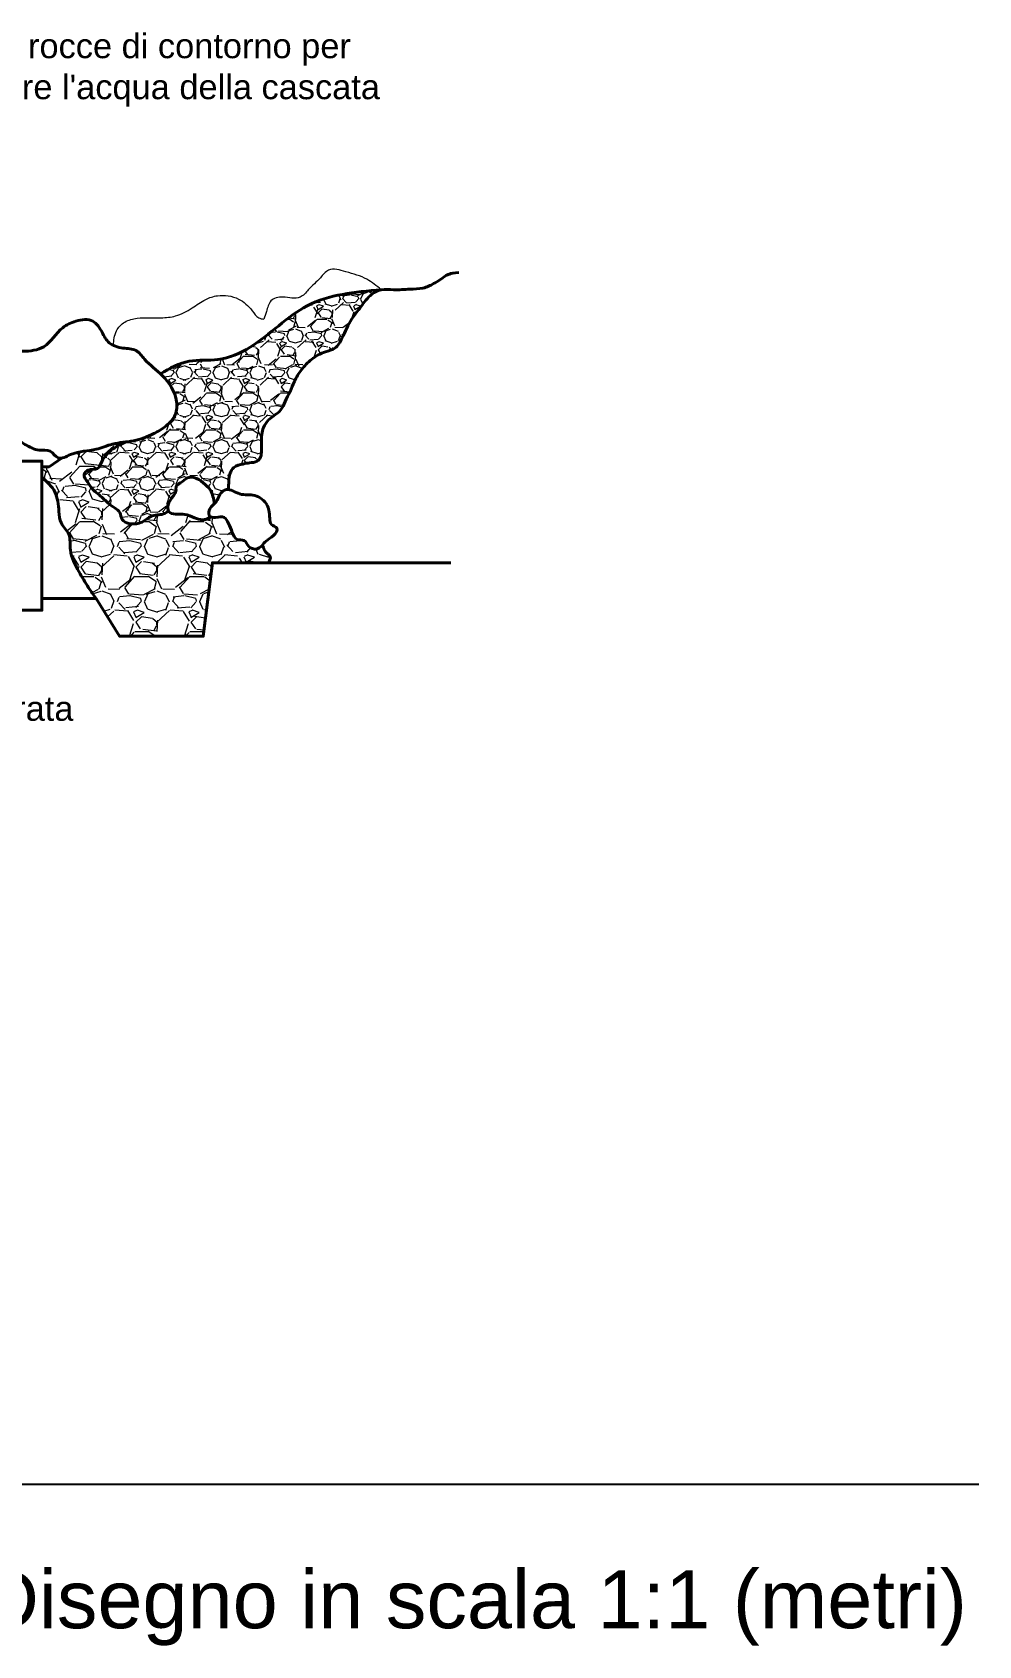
# Model space of a CAD drawing. Header units: millimetres. Extents: x 3441.7 to 3473.1, y 1370.7 to 1404.8.
# Drawn here: x 3467.37 to 3473.04, y 1371.74 to 1381.4 of the extents above; entities that cross this region are included whole.
import ezdxf

# ---------------------------------------------------------------- set-up
doc = ezdxf.new("R2010")
doc.units = ezdxf.units.MM
doc.layers.add('ACQUA - water hatch', color=7, linetype='Continuous', lineweight=0, true_color=0x0f87ff)
doc.layers.add('TRATTEGGI - hatch', color=7, linetype='Continuous', lineweight=5, true_color=0x8f8f8f)
doc.layers.add('MURATURA_section_wall', color=7, linetype='Continuous', lineweight=40)
doc.layers.add('PROIEZIONI_projections', color=145, linetype='Continuous', lineweight=13)
doc.layers.add('SCRITTE_txt', color=7, linetype='Continuous')
doc.layers.add('www.archweb.it - blocchi dwg', color=2, linetype='Continuous')
doc.styles.get("Standard").update_dxf_attribs({"font": 'arial.ttf'})

msp = doc.modelspace()

# ---------------------------------------------------------------- hatches: boundary and pattern name
at = {"layer": 'ACQUA - water hatch'}
h = msp.add_hatch(dxfattribs=at)
h.set_pattern_fill('ANGLE', color=256)
h.set_pattern_definition([(0, (0, 0), (0, 6.985), [5.08, -1.905]), (90, (0, 0), (-6.985, 4.277078946022131e-16), [5.08, -1.905])])
h.paths.add_polyline_path([(3468.031221629051, 1379.455119752027), (3468.02930377644, 1379.457400612798), (3468.034434456257, 1379.45126756724)])
at = {"layer": 'TRATTEGGI - hatch'}
h = msp.add_hatch(dxfattribs=at)
h.set_pattern_fill('GRAVEL', color=256, scale=0.008700000000000001)
h.set_pattern_definition([(228.0127875, (0.1591056, 0.22098), (-1.767840000138835, -1.988819999876616), [0.02972976528, -2.943252076642155]), (184.969741, (0.1392174, 0.198882), (2.651759998950824, 0.2209800125887194), [0.05101721064, -5.050702253736588]), (132.5104471, (0.08839200000000001, 0.1944624), (2.209800000933292, -2.430779999151399), [0.03597289224000001, -3.5613208830867]), (267.273689, (0.0022098, 0.1392174), (0.2209800004628161, 4.419599999976783), [0.04645839324000001, -4.599380056039206]), (292.83365418, (0, 0.09281160000000001), (-1.104900000092517, 2.651759999961325), [0.0455561319, -4.510063273844928]), (357.2736889999999, (0.0176784, 0.05082540000000001), (-4.419599999976783, 0.2209800004628164), [0.04645839324000001, -4.599380056039206]), (37.69424047, (0.06408420000000001, 0.0486156), (-2.872739999872623, -2.209800000165336), [0.06143884842, -6.08244103233949]), (72.25532837, (0.1126998, 0.08618220000000001), (1.546860000415798, 4.861559999867661), [0.05800459824000001, -5.742457324365736]), (121.42956562, (0.1303782, 0.1414272), (-1.767840000250832, 2.872739999845664), [0.04661573100000001, -4.614962475787945]), (175.2363583, (0.1060704, 0.1812036), (2.430779999965159, -0.2209800003818653), [0.05321905536, -2.60773251465]), (222.3974378, (0.0530352, 0.1856232), (-2.651759999915146, -2.430780000092568), [0.06882377904000002, -6.8135592085594]), (138.81407483, (0.22098, 0.1370076), (-1.546859999907215, 1.325880000107809), [0.02349039498, -2.325559226717929]), (171.4692344, (0.2033016000000001, 0.1524762), (2.8727400000774, -0.4419599994986488), [0.04469033226, -4.424353592742481]), (225, (0.1591056, 0.1591056), (-3.090860900556436e-17, -0.2209800000000209), [0.03125121258000001, -0.2812617004332361]), (203.19859051, (0.143637, 0.1856232), (1.10490000003011, 0.4419599999225121), [0.01682939484, -1.666104146093778]), (291.80140949, (0.1281684, 0.1789938), (-0.2209800000462402, 0.66293999998459), [0.02380020894, -1.16621351013]), (30.96375653, (0.1370076, 0.1568958), (0.6629400000162153, 0.4419599999757379), [0.03865581042, -1.24986793930317]), (161.56505118, (0.1701546, 0.176784), (0.4419600000115347, -0.2209799999768366), [0.02795198118000001, -0.670848136164036]), (16.389540334, (0, 0.1789938), (2.209800000000013, 0.6629400000000213), [0.03915765600000001, -3.876617920510894]), (70.34617594, (0.03756660000000001, 0.1900428), (-0.8839200000808506, -2.430779999971326), [0.03285110778, -3.2522527640034]), (293.19859051, (0.1701546, 0.22098), (-0.4419599999228539, 1.10490000003091), [0.0336585687, -1.649274972233778]), (343.6104596700001, (0.1834134, 0.1900428), (-2.209800000046309, 0.6629399998453889), [0.039157656, -3.87661792051098]), (339.44395478, (0, 0.04198620000000001), (-1.104899999999988, 0.4419600000000183), [0.03776106239999999, -1.850292885240222]), (294.7751406, (0.03535680000000001, 0.0287274), (-1.104900001315173, 2.430779999402072), [0.03163947444, -3.13231262412264]), (66.80140949, (0.1723644, 0), (0.4419599999306, 1.10490000002778), [0.03365856870000001, -1.649274972233778]), (17.35402464, (0.1856232, 0.0309372), (-2.872739999942843, -0.8839200001855244), [0.03704309838000001, -3.6672567102774]), (69.44395478, (0.06408420000000001, 0), (-0.4419600000076961, -1.104899999996923), [0.0188805312, -1.869173416440223]), (101.309932474, (0.1591056, 0), (-0.2209800000000348, 0.8839200000000322), [0.0112677702, -1.115513561913762]), (165.963756532, (0.1568958, 0.011049), (0.6629399999999577, -0.2209799999999883), [0.04555613190000001, -0.8655677492490031]), (186.00900596, (0.1126998, 0.022098), (2.209799999988288, 0.2209800001156538), [0.042218229, -4.179598743110319]), (303.69006753, (0.1370076, 0.1370076), (-0.2209800000307083, 0.4419599999846621), [0.03187017756, -0.7648845432921602]), (353.15722659, (0.154686, 0.11049), (3.756660000023115, -0.4419599998033273), [0.05564143812, -5.508492788657697]), (60.9453959, (0.209931, 0.1038606), (-0.8839200000243328, -1.546859999986102), [0.02275121688, -2.25237713167557]), (90, (0.22098, 0.1237488), (-0.22098, 0.22098), [0.0132588, -0.2077212]), (120.25643716, (0.1082802, 0.0287274), (0.8839199998918734, -1.546860000061753), [0.03069942552000001, -3.0392528472684]), (48.01278749999999, (0.09281160000000001, 0.055245), (1.767840000145755, 1.988819999870388), [0.05945953056000001, -2.913522311362155]), (0, (0.132588, 0.09944100000000002), (0.22098, 0.22098), [0.05745480000000001, -0.1635252]), (325.3048465, (0.1900428, 0.09944100000000002), (2.209800000837074, -1.546859998804148), [0.03494003172, -3.459060555000181]), (254.0546040999999, (0.2187702, 0.0795528), (-0.2209799999845625, -0.883920000003893), [0.03217512996, -1.576583553373164]), (207.64597536, (0.209931, 0.0486156), (-4.198620000154282, -2.209799999706876), [0.0523866237, -5.186284404795606]), (175.42607874, (0.1635252, 0.0243078), (-2.872739999999899, 0.2209799999999546), [0.05542156302, -5.48672864169288])])
edge = h.paths.add_edge_path()
edge.add_spline(control_points=[(3468.78495602452, 1379.076588570079), (3468.795789034688, 1379.084393678022), (3468.820962669363, 1379.102491927744), (3468.863565535702, 1379.132008972752), (3468.884830829703, 1379.189046946452), (3468.916590184774, 1379.243914382881), (3468.940585461791, 1379.311780655875), (3468.982110855673, 1379.379350326417), (3469.032285870318, 1379.431511610408), (3469.082109540887, 1379.466574278649), (3469.130322274302, 1379.485392271053), (3469.19232725536, 1379.500293378316), (3469.236468656531, 1379.58359495134), (3469.270885795229, 1379.667991769688), (3469.337410778497, 1379.74828382083), (3469.382935005719, 1379.818668531559), (3469.436747820078, 1379.850241527937), (3469.460066707217, 1379.855002543703)], knot_values=[0.5304143460212467, 0.5304143460212467, 0.5304143460212467, 0.5304143460212467, 0.5439811778700562, 0.5617547863071755, 0.5818242198823793, 0.6039872492468411, 0.6266593714612968, 0.6547537651409849, 0.684085592694652, 0.6998641058159202, 0.7162465142673369, 0.7370867880911544, 0.7614073889649059, 0.806142399133221, 0.8314993694557126, 0.8667061279818258, 0.8912038628719172, 0.8912038628719172, 0.8912038628719172, 0.8912038628719765], degree=3, periodic=0)
edge.add_spline(control_points=[(3469.460066707217, 1379.855002543703), (3469.303658788748, 1379.841162455158), (3469.001755752973, 1379.814447920573), (3468.749624043465, 1379.532771789416), (3468.497561901219, 1379.421967027669), (3468.302056871838, 1379.44538111314), (3468.195078617885, 1379.384041029284), (3468.139406043982, 1379.352119024339)], knot_values=[0, 0, 0, 0, 0.453115466716619, 0.8746164279750442, 1.081189608194338, 1.253897648004555, 1.441305769302901, 1.441305769302901, 1.441305769302901, 1.441305769302901], degree=3, periodic=0)
edge.add_spline(control_points=[(3468.139406043982, 1379.352119024339), (3468.142930647662, 1379.348824490706), (3468.189459425652, 1379.304110819457), (3468.243191648923, 1379.222003510554), (3468.236497426313, 1379.10090329776), (3468.17458956919, 1379.036771749006), (3468.088557433533, 1378.985033177786), (3468.003818210814, 1378.952946306747), (3467.944583001022, 1378.945498945467), (3467.927998103087, 1378.943498706184)], knot_values=[0.6334295761929762, 0.6334295761929762, 0.6334295761929762, 0.6334295761929762, 0.6479114018467538, 0.8265706756764581, 0.9052163620383693, 0.9914181632656304, 1.079404322056142, 1.208216083800963, 1.258259670355584, 1.258259670355584, 1.258259670355584, 1.258259670355584], degree=3, periodic=0)
edge.add_spline(control_points=[(3467.927998103086, 1378.943498706184), (3467.894375733579, 1378.926417886037), (3467.839589356184, 1378.898585336682), (3467.791045257772, 1378.839620749827), (3467.769796374032, 1378.771326677108), (3467.711240216737, 1378.78717948312), (3467.670161646162, 1378.744904187171), (3467.70833490408, 1378.700002484574), (3467.73193712744, 1378.656256641204), (3467.782440286941, 1378.622549182536), (3467.820288462943, 1378.580221875719), (3467.863596164467, 1378.550376994687), (3467.902482068841, 1378.52392550907), (3467.902354951027, 1378.473758365495), (3467.950435335856, 1378.453374709712), (3467.992291307949, 1378.451537792443), (3468.039379587218, 1378.465419139569), (3468.072655941284, 1378.500261430356), (3468.119304490449, 1378.507863256099), (3468.156920846976, 1378.509586098164), (3468.177358134523, 1378.523535611925), (3468.187177665647, 1378.530237953624)], knot_values=[0, 0, 0, 0, 0.1107727839037881, 0.1805000549637955, 0.2329947219000828, 0.2913957500491366, 0.3260019989902372, 0.3773615029348155, 0.435184625384295, 0.4820073005510356, 0.5542284565349326, 0.6044091291174506, 0.642021726846781, 0.6870529333762201, 0.7337376115899267, 0.7784529159365627, 0.8141036609704709, 0.8772163203369465, 0.9151073904352447, 0.9528948362452297, 0.9878414846176036, 0.9878414846176036, 0.9878414846176036, 0.9878414846176036], degree=3, periodic=0)
edge.add_spline(control_points=[(3468.187177665648, 1378.530237953625), (3468.181533531023, 1378.54026022202), (3468.184224413724, 1378.574081288067), (3468.20238918646, 1378.602816863325), (3468.221525534201, 1378.627295743914), (3468.236372641549, 1378.64916808013), (3468.226914627019, 1378.683891991711), (3468.268650125829, 1378.700266546323), (3468.294009707195, 1378.733053826837), (3468.350238653978, 1378.73411471168), (3468.39375863487, 1378.700664246657), (3468.449165023811, 1378.653947369638), (3468.456988928057, 1378.603365548563), (3468.461675132857, 1378.573069066753)], knot_values=[0, 0, 0, 0, 0.0374899241768708, 0.08454797615811538, 0.104400534535951, 0.1310315621187101, 0.1608672152321145, 0.1934367353481068, 0.2446843886545484, 0.2824797284368558, 0.3465261175924028, 0.4054940537991165, 0.4935636188907528, 0.4935636188907528, 0.4935636188907528, 0.4935636188907528], degree=3, periodic=0)
edge.add_spline(control_points=[(3468.461675132857, 1378.573069066752), (3468.465758443647, 1378.576822564536), (3468.48096915426, 1378.592124136451), (3468.489118654373, 1378.631678144116), (3468.522533974315, 1378.658772077892), (3468.541105761779, 1378.659611834671), (3468.544835178715, 1378.659342332772)], knot_values=[0.2560526126548177, 0.2560526126548177, 0.2560526126548177, 0.2560526126548177, 0.2729785193675242, 0.3231312313155255, 0.3712127783854312, 0.3832323140483456, 0.3832323140483456, 0.3832323140483456, 0.3832323140483456], degree=3, periodic=0)
edge.add_spline(control_points=[(3468.544835178715, 1378.659342332772), (3468.546102552411, 1378.676511602503), (3468.548495473388, 1378.708928801837), (3468.551532686431, 1378.755566786349), (3468.579910415881, 1378.799543169773), (3468.628443697277, 1378.810695186162), (3468.674515122957, 1378.820919744247), (3468.716246177526, 1378.821307798379), (3468.743601083587, 1378.854260176061), (3468.743364285585, 1378.897371178596), (3468.742770233668, 1378.955934626453), (3468.746681057103, 1379.023638293844), (3468.774299690555, 1379.061846406593), (3468.78495602452, 1379.076588570079)], knot_values=[0, 0, 0, 0, 0.05177113201431945, 0.0977487763108068, 0.1386670671507292, 0.1984298408984599, 0.2378239338087001, 0.2836265133005468, 0.3153710524838299, 0.3543572050933463, 0.4087568728317266, 0.4944197692019568, 0.5482363188278908, 0.5482363188278908, 0.5482363188278908, 0.5482363188278908], degree=3, periodic=0)
h = msp.add_hatch(dxfattribs=at)
h.set_pattern_fill('GRAVEL', color=256, scale=0.33)
h.set_pattern_definition([(228.012787504, (3464.723025812108, 1370.067930158806), (-2.640000000000021, -2.970000000000002), [0.04439688, -4.395299055534321]), (184.969740728, (3464.693325812108, 1370.034930158806), (3.959999999999992, 0.3300000000000116), [0.07618644, -7.542455171205899]), (132.510447078, (3464.617425812108, 1370.028330158806), (3.300000000000039, -3.629999999999955), [0.05372004000000001, -5.318290756712901]), (267.273689006, (3464.488725812108, 1369.945830158806), (0.330000000000008, 6.600000000000006), [0.06937853999999989, -6.868474153737564]), (292.833654178, (3464.485425812108, 1369.876530158806), (-1.649999999999996, 3.96000000000001), [0.06803114999999989, -6.735093132269133]), (357.273689006, (3464.511825812108, 1369.813830158806), (-6.600000000000006, 0.3300000000000085), [0.06937853999999989, -6.868474153737564]), (37.6942404667, (3464.581125812108, 1369.810530158806), (-4.29, -3.299999999999991), [0.09174956999999999, -9.08320002114228]), (72.2553283749, (3464.653725812108, 1369.866630158806), (2.310000000000009, 7.260000000000002), [0.0866210399999999, -8.575486093948406]), (121.429565615, (3464.680125812108, 1369.949130158806), (-2.640000000000007, 4.289999999999996), [0.06961350000000001, -6.89174412621057]), (175.236358309, (3464.643825812108, 1370.008530158806), (3.629999999999995, -0.3300000000000126), [0.07947456000000001, -3.894251651001459]), (222.397437798, (3464.564625812108, 1370.015130158806), (-3.959999999999988, -3.629999999999991), [0.10277784, -10.17501375158232]), (138.814074834, (3464.815425812108, 1369.942530158806), (-2.310000000000011, 1.98), [0.03507932999999994, -3.472868788202447]), (171.46923439, (3464.789025812108, 1369.965630158806), (4.29, -0.6599999999999984), [0.06673821, -6.60709876733181]), (225, (3464.723025812108, 1369.975530158806), (-3.663735981263017e-17, -0.3299999999999779), [0.04666893, -0.420021545583123]), (203.198590514, (3464.699925812108, 1370.015130158806), (1.649999999999997, 0.6599999999999919), [0.02513214, -2.488072984935087]), (291.801409486, (3464.676825812108, 1370.005230158806), (-0.3299999999998957, 0.9900000000000339), [0.03554199, -1.741562396354385]), (30.96375653209999, (3464.690025812108, 1369.972230158806), (0.9900000000000175, 0.6599999999999933), [0.05772657, -1.866487555298949]), (161.565051177, (3464.739525812108, 1370.001930158806), (0.6600000000000038, -0.3299999999999923), [0.04174202999999995, -1.00180959785557]), (16.389540334, (3464.485425812108, 1370.005230158806), (3.299999999999989, 0.9900000000000145), [0.058476, -5.789138898400902]), (70.3461759419, (3464.541525812108, 1370.021730158806), (-1.320000000000403, -3.630000000001121), [0.04905813, -4.85674455661527]), (293.198590514, (3464.739525812108, 1370.067930158806), (-0.6599999999999903, 1.649999999999997), [0.05026395, -2.462941174935087]), (343.610459666, (3464.759325812108, 1370.021730158806), (-3.299999999999989, 0.9900000000000144), [0.05847599999999994, -5.789138898400763]), (339.44395478, (3464.485425812108, 1369.800630158806), (-1.650000000000012, 0.6600000000000081), [0.05639039999999995, -2.763130835954771]), (294.775140569, (3464.538225812108, 1369.780830158806), (-1.650000000000002, 3.630000000000001), [0.04724874, -4.67763221088108]), (66.8014094864, (3464.742825812108, 1369.737930158806), (0.6599999999999938, 1.64999999999999), [0.05026395, -2.462941174935087]), (17.3540246363, (3464.762625812108, 1369.784130158806), (-4.289999999999993, -1.319999999999988), [0.05531823, -5.4764897926992]), (69.44395478040002, (3464.581125812108, 1369.737930158806), (-0.6600000000000024, -1.649999999999985), [0.02819519999999998, -2.791326035954771]), (101.309932474, (3464.723025812108, 1369.737930158806), (-0.3299999999999881, 1.320000000000004), [0.0168267, -1.665849739485624]), (165.963756532, (3464.719725812108, 1369.754430158806), (0.9899999999999864, -0.3300000000000005), [0.06803115, -1.292593706453841]), (186.009005957, (3464.653725812108, 1369.770930158806), (3.300000000000015, 0.3299999999999945), [0.0630465, -6.241594647599125]), (303.690067526, (3464.690025812108, 1369.942530158806), (-0.3299999999999958, 0.6599999999999954), [0.04759325999999994, -1.142238660903118]), (353.157226587, (3464.716425812108, 1369.902930158806), (5.610000000000005, -0.6600000000000175), [0.08309202000000002, -8.22609566592934]), (60.9453959009, (3464.798925812108, 1369.893030158806), (-1.319999999999992, -2.309999999999993), [0.03397548, -3.36358246652571]), (90, (3464.815425812108, 1369.922730158806), (-0.33, 0.33), [0.0198, -0.3102]), (120.256437164, (3464.647125812108, 1369.780830158806), (1.320000000000003, -2.310000000000003), [0.04584492, -4.538661596518435]), (48.01278750420001, (3464.624025812108, 1369.820430158806), (2.64, 2.969999999999992), [0.08879376, -4.350902175534321]), (0, (3464.683425812108, 1369.886430158806), (0.33, 0.33), [0.0858, -0.2442]), (325.3048464690001, (3464.769225812108, 1369.886430158806), (3.300000000000046, -2.309999999999942), [0.05217761999999995, -5.165580519277853]), (254.054604099, (3464.812125812108, 1369.856730158806), (-0.3300000000000125, -1.320000000000002), [0.04804866000000001, -2.354387603462565]), (207.645975364, (3464.798925812108, 1369.810530158806), (-6.269999999999984, -3.300000000000016), [0.07823145000000001, -7.744926480145601]), (175.42607874, (3464.729625812108, 1369.774230158806), (-4.289999999999985, 0.3300000000000005), [0.08276367, -8.193594224629736])])
edge = h.paths.add_edge_path()
edge.add_spline(control_points=[(3468.788965170846, 1378.221450438689), (3468.788762066113, 1378.223805853971), (3468.788223143762, 1378.230055762213), (3468.794627239223, 1378.238893088302), (3468.798965907515, 1378.252881834635), (3468.790418134552, 1378.268050703101), (3468.77379435001, 1378.278630264946), (3468.759086765236, 1378.299447381484), (3468.753678719936, 1378.317854488703), (3468.750642841815, 1378.328187563038)], knot_values=[0, 0, 0, 0, 0.003286935474438479, 0.00872162343035744, 0.01489029468600616, 0.02318887607423405, 0.03104719018198322, 0.04301943668732794, 0.05834140959411712, 0.05834140959411712, 0.05834140959411712, 0.05834140959411712], degree=3, periodic=0)
edge.add_spline(control_points=[(3468.750642841815, 1378.328187563038), (3468.748927776949, 1378.326202870612), (3468.738556091886, 1378.314686856186), (3468.711625151968, 1378.295357449353), (3468.662926615754, 1378.312836854421), (3468.647037978915, 1378.364419566401), (3468.589044876284, 1378.350892733807), (3468.566787650414, 1378.407879365633), (3468.550648755373, 1378.450032536723), (3468.523007968338, 1378.504389095916), (3468.477547170542, 1378.488760105581), (3468.443839483964, 1378.493621498314), (3468.435826753491, 1378.499814587266)], knot_values=[0.2231301192519668, 0.2231301192519668, 0.2231301192519668, 0.2231301192519668, 0.2267723086265777, 0.2445454554291099, 0.2672054715598434, 0.2888597640848775, 0.3089102366145509, 0.332998546573302, 0.3610030879971816, 0.3817248612339983, 0.4061162179741909, 0.4217128220300581, 0.4217128220300581, 0.4217128220300581, 0.4217128220300581], degree=3, periodic=0)
edge.add_spline(control_points=[(3468.435826753482, 1378.499814587273), (3468.432956078942, 1378.495307356749), (3468.423739735898, 1378.480836826526), (3468.385745943259, 1378.476060773037), (3468.340269807865, 1378.490514352424), (3468.287381132875, 1378.515967013758), (3468.235959965248, 1378.509345224503), (3468.195089441433, 1378.517475075819), (3468.187516757123, 1378.52963583018), (3468.187177665647, 1378.530237953624)], knot_values=[0.2346500156931676, 0.2346500156931676, 0.2346500156931676, 0.2346500156931676, 0.2420691401265371, 0.2584692243605047, 0.282748718203933, 0.3117160892349701, 0.3381760124408849, 0.3593964392620671, 0.3604672470432195, 0.3604672470432195, 0.3604672470432195, 0.3604672470432195], degree=3, periodic=0)
edge.add_spline(control_points=[(3468.187177665647, 1378.530237953624), (3468.177358134523, 1378.523535611925), (3468.156920846976, 1378.509586098163), (3468.11930449045, 1378.507863256099), (3468.072655941282, 1378.500261430357), (3468.039379587221, 1378.465419139562), (3467.992291307942, 1378.451537792457), (3467.950435335897, 1378.453374709644), (3467.902354950871, 1378.473758365755), (3467.902482069359, 1378.523925508204), (3467.863596162666, 1378.550376997705), (3467.820288474055, 1378.580221857098), (3467.782440234936, 1378.622549269686), (3467.731937257636, 1378.656256423022), (3467.708334309876, 1378.70000348034), (3467.670163315255, 1378.744901390105), (3467.711235064598, 1378.787188117077), (3467.769829861573, 1378.771270558677), (3467.790920833963, 1378.839829259281), (3467.835990632234, 1378.892134231869), (3467.880021238348, 1378.92314079693), (3467.904836337369, 1378.940615709272)], knot_values=[0, 0, 0, 0, 0.01661433556917287, 0.03457924305632265, 0.05259341560237919, 0.08259843611845369, 0.09954751332242823, 0.1208060633149652, 0.1430008930311484, 0.1644096292393925, 0.1822914104518653, 0.2061483058111785, 0.2404836877890401, 0.262744124016779, 0.2902343928916794, 0.3146517282570548, 0.3311042311286095, 0.3588692479311825, 0.383826262485957, 0.4169760016934186, 0.4597859081347571, 0.4597859081347571, 0.4597859081347571, 0.4597859081347571], degree=3, periodic=0)
edge.add_spline(control_points=[(3467.904836337369, 1378.940615709272), (3467.887133240436, 1378.938322078664), (3467.835677834129, 1378.93035497723), (3467.738225702138, 1378.886087664306), (3467.638219887029, 1378.889795757908), (3467.567812887294, 1378.85322790438), (3467.552009427372, 1378.849450151556)], knot_values=[0.1294844811115997, 0.1294844811115997, 0.1294844811115997, 0.1294844811115997, 0.1549231015067973, 0.2037920610604968, 0.2779166495382694, 0.3014855616823218, 0.3014855616823218, 0.3014855616823218, 0.3014855616823218], degree=3, periodic=0)
edge.add_line((3467.552009427377, 1378.849450151558), (3467.47337996201, 1378.795555853374))
edge.add_line((3467.47337996201, 1378.795555853374), (3467.430153365881, 1378.795555853374))
edge.add_line((3467.430153365881, 1378.795555853374), (3467.430153365881, 1378.732303763048))
edge.add_spline(control_points=[(3467.430153365881, 1378.732303763048), (3467.460310738364, 1378.705351525051), (3467.521261465567, 1378.650878659202), (3467.530642109654, 1378.54394006349), (3467.537886748288, 1378.45160485871), (3467.606957527851, 1378.392041135922), (3467.588646649911, 1378.278765651649), (3467.646978593187, 1378.174387561327), (3467.701955328616, 1378.079860418235), (3467.738650787033, 1378.027456989725), (3467.753610328268, 1378.006093821542)], knot_values=[0, 0, 0, 0, 0.05553902775069335, 0.1122493059177719, 0.1465017760431943, 0.1840415658899097, 0.2293856188980233, 0.2953280490536923, 0.3492904730102567, 0.3864296054250104, 0.3864296054250104, 0.3864296054250104, 0.3864296054250104], degree=3, periodic=0)
edge.add_line((3467.753610328268, 1378.006093821542), (3467.894774891486, 1377.781351647076))
edge.add_line((3467.894774891487, 1377.781351647076), (3468.395157201772, 1377.781351647076))
edge.add_line((3468.395157201772, 1377.781351647076), (3468.450754543306, 1378.221450438689))
edge.add_line((3468.450754543305, 1378.221450438689), (3468.788965170846, 1378.221450438689))

# ---------------------------------------------------------------- linework, layer by layer
at = {"layer": 'MURATURA_section_wall'}
for p, q in [((3467.47337996201, 1378.795555853374), (3467.430153365881, 1378.795555853374)), ((3467.552009427376, 1378.849450151557), (3467.47337996201, 1378.795555853374))]:
    msp.add_line(p, q, dxfattribs=at)
msp.add_lwpolyline([(3467.154044168876, 1378.829464857007), (3467.430153365881, 1378.829464857007), (3467.430153365881, 1377.93714779143), (3467.154044168876, 1377.93714779143)], close=True, dxfattribs=at)
for points in [[(3467.753610328268, 1378.006093821542), (3467.894774891487, 1377.781351647076), (3468.395157201772, 1377.781351647076), (3468.450754543305, 1378.221450438689), (3469.876906286821, 1378.221450438689)], [(3467.430153365881, 1378.006093821542), (3467.753610328268, 1378.006093821542), (3467.753610328268, 1378.006093821542)]]:
    msp.add_lwpolyline(points, dxfattribs=at)
msp.add_open_spline([(3469.924642634687, 1379.958853625374), (3469.867454293495, 1379.95246001911), (3469.833398228583, 1379.929835068114), (3469.781279221465, 1379.892993850206), (3469.708246021528, 1379.859112466083), (3469.62517724353, 1379.860358685065), (3469.54268800801, 1379.851102548374), (3469.45956902708, 1379.863631161887), (3469.38293500572, 1379.818668531559), (3469.337410778497, 1379.74828382083), (3469.270885795229, 1379.667991769688), (3469.236468656531, 1379.58359495134), (3469.19232725536, 1379.500293378316), (3469.130322274302, 1379.485392271053), (3469.082109540887, 1379.466574278649), (3469.032285870318, 1379.431511610408), (3468.982110855673, 1379.379350326417), (3468.940585461791, 1379.311780655875), (3468.916590184774, 1379.243914382881), (3468.884830829703, 1379.189046946452), (3468.863565535702, 1379.132008972752), (3468.820962669363, 1379.102491927744), (3468.795789034688, 1379.084393678022), (3468.78495602452, 1379.076588570079)], degree=3, knots=[0.3801407576167158, 0.3801407576167158, 0.3801407576167158, 0.3801407576167158, 0.3917962936530036, 0.421915648854722, 0.4452608556400202, 0.472135454585301, 0.5050945663468596, 0.5304143460212467, 0.5549120809113974, 0.5901188394375106, 0.6154758097600022, 0.6602108199283173, 0.6845314208020689, 0.7053716946258863, 0.721754103077303, 0.7375326161985712, 0.7668644437522383, 0.7949588374319264, 0.8176309596463821, 0.8397939890108439, 0.8598634225860478, 0.877637031023167, 0.8912038628719765, 0.8912038628719765, 0.8912038628719765, 0.8912038628719765], dxfattribs=at)
for points in [[(3468.139406043982, 1379.352119024339), (3468.31109824834, 1379.427242861378), (3468.48350157785, 1379.437497567069), (3468.67642913003, 1379.511331423774), (3469.017131085431, 1379.759495155869), (3469.460066707217, 1379.855002543703)], [(3468.78495602452, 1379.076588570079), (3468.756679797112, 1379.030799095555), (3468.743370254692, 1378.946176475086), (3468.743370254692, 1378.891776807347), (3468.738529854132, 1378.853092306346), (3468.717959265408, 1378.828914493221), (3468.673189346663, 1378.81924336797), (3468.63446881496, 1378.811989749503), (3468.578808217685, 1378.790229992219), (3468.555817874145, 1378.756381053844), (3468.548566628027, 1378.710978815961), (3468.544835178715, 1378.659342332772)], [(3467.927998103086, 1378.943498706184), (3467.833601244577, 1378.885534555561), (3467.791063095278, 1378.830286042606), (3467.763414100067, 1378.785662919446), (3467.705987687605, 1378.77503807871), (3467.682591081842, 1378.749539229627), (3467.703860156492, 1378.702790699073), (3467.737890854117, 1378.656042168519), (3467.774048191929, 1378.626293053706), (3467.82722043309, 1378.577419664816), (3467.867631942202, 1378.547670550004), (3467.895281828339, 1378.522171700921), (3467.910170091501, 1378.479672887037), (3467.950581600613, 1378.456298347231), (3467.9952463901, 1378.454173488895), (3468.029277087724, 1378.464798329631), (3468.082449328885, 1378.498797161114), (3468.119413845587, 1378.507125288047), (3468.156727605251, 1378.513089715979), (3468.187177665647, 1378.530237953624)], [(3467.430153365881, 1378.732303763048), (3467.507463687836, 1378.644723775443), (3467.531809507719, 1378.527950089805), (3467.546416366633, 1378.45739957497), (3467.590237998401, 1378.391714307643), (3467.599975904343, 1378.29683589553), (3467.651101493082, 1378.167898537877), (3467.709529983764, 1378.07058750201), (3467.753610328268, 1378.006093821542)], [(3468.461675132857, 1378.573069066753), (3468.436577239033, 1378.657486742751), (3468.394861414364, 1378.699164164369), (3468.339240908756, 1378.730917893596), (3468.301497722795, 1378.728933045306), (3468.259782789052, 1378.699164164369), (3468.233958410139, 1378.679317877705), (3468.231971645322, 1378.64954844771), (3468.2200537292, 1378.625733013525), (3468.208134922151, 1378.609856423441), (3468.186283181946, 1378.568179550882), (3468.188269946762, 1378.528486977555), (3468.229985771431, 1378.512609838412), (3468.285606277039, 1378.510625539181), (3468.343213547464, 1378.490779252517), (3468.392875540473, 1378.478871809954), (3468.426283480875, 1378.487467328621), (3468.435826753482, 1378.499814587273)], [(3468.750642841815, 1378.328187563038), (3468.761644927301, 1378.297895374392), (3468.776763049353, 1378.277755890222), (3468.789362523809, 1378.267056926521), (3468.796921139372, 1378.251323091777), (3468.79377171622, 1378.238735914171), (3468.788965170846, 1378.228364189635), (3468.788965170846, 1378.221450438689)]]:
    msp.add_spline(points, degree=3, dxfattribs=at)
for points, start_tangent, end_tangent in [([(3467.327419897435, 1378.929600929373), (3467.413580452886, 1378.894796324038), (3467.480159347393, 1378.888163450059), (3467.52715569003, 1378.849035858444), (3467.601566714359, 1378.868599928781), (3467.754306164317, 1378.89990178245), (3467.852215359965, 1378.931203636118), (3467.977540128231, 1378.950767157396), (3468.098948386123, 1378.993807892514), (3468.173359410452, 1379.040760673017), (3468.228188773837, 1379.107277523857), (3468.236021794585, 1379.185532158028), (3468.149861239134, 1379.342042524489), (3468.044119022738, 1379.439861228997), (3467.993205278801, 1379.490727153003), (3467.914877744098, 1379.506378079837), (3467.832633699021, 1379.537679933506), (3467.789553866758, 1379.600284189902), (3467.734724503373, 1379.666800491683), (3467.632897906426, 1379.666800491683), (3467.554570371722, 1379.627673449127), (3467.440995134578, 1379.514203268725), (3467.315671257238, 1379.4868140095), (3467.159015296906, 1379.459424750276), (3467.115935464643, 1379.396821042938), (3467.119851975017, 1379.31074067082), (3467.139433635961, 1379.263787341259), (3467.182513468224, 1379.189445301531), (3467.19817950972, 1379.146405115472), (3467.190346488972, 1379.107277523857), (3467.190346488972, 1379.060324194295), (3467.206011639543, 1378.977399306621), (3467.262716402003, 1378.953732150722), (3467.299359294445, 1378.949555561675), (3467.327419897435, 1378.929600929373)], (0.9023906970509471, -0.4309188205171664), (0.9023906970509471, -0.4309188205171664)), ([(3468.777386697501, 1378.565816400941), (3468.70363674021, 1378.623480224442), (3468.613854570866, 1378.633090404143), (3468.533691728754, 1378.658718831151), (3468.495213528903, 1378.629887193929), (3468.47276843203, 1378.585037309402), (3468.434290232179, 1378.543391733206), (3468.431082898842, 1378.504949367225), (3468.469561098694, 1378.492134879192), (3468.520865959112, 1378.492134879192), (3468.546517498396, 1378.456896272483), (3468.568963486194, 1378.402435659196), (3468.597822358814, 1378.360790083), (3468.639507001076, 1378.354382564454), (3468.668365873695, 1378.319143957746), (3468.713256958367, 1378.303126259498), (3468.745321382472, 1378.32234716796), (3468.77097381268, 1378.35117935424), (3468.815864897352, 1378.383214750734), (3468.835104442741, 1378.428064086203), (3468.803039127711, 1378.450488753937), (3468.79341980048, 1378.485727909705), (3468.788369141401, 1378.536466452022), (3468.777386697501, 1378.565816400941)], (-0.4759895072704382, 0.8794509588194472), (-0.4759895072704382, 0.8794509588194472))]:
    msp.add_spline(points, degree=3, dxfattribs=dict(at, start_tangent=start_tangent, end_tangent=end_tangent))
at = {"layer": 'PROIEZIONI_projections'}
msp.add_open_spline([(3469.460066707217, 1379.855002543703), (3469.432431909297, 1379.878120963503), (3469.369975340509, 1379.930370203053), (3469.262473644214, 1379.957563976623), (3469.150170571796, 1379.992984343557), (3469.088685214417, 1379.914376260303), (3469.031869616573, 1379.867557139527), (3468.969750222685, 1379.788494332384), (3468.882794670918, 1379.819387821377), (3468.790416019065, 1379.800122643596), (3468.777798193891, 1379.729705301272), (3468.762787844482, 1379.694039133699), (3468.758483031188, 1379.678830923462)], degree=3, knots=[0, 0, 0, 0, 0.03599620084207477, 0.0813539219797628, 0.1165774596685592, 0.1392492057998893, 0.1737558523460609, 0.1964275984773299, 0.2316134632227734, 0.2568000795200036, 0.2803612801845971, 0.2967488054129824, 0.2967488054129824, 0.2967488054129824, 0.2967488054129824], dxfattribs=at)
msp.add_spline([(3467.857745210516, 1379.521706967419), (3467.875852515728, 1379.608622748956), (3467.926449090035, 1379.661980851769), (3467.999533525659, 1379.684447247987), (3468.142890634683, 1379.687255684779), (3468.230029426802, 1379.698488882888), (3468.328411704116, 1379.746230112117), (3468.409927862711, 1379.796779778138), (3468.480201427037, 1379.819246174356), (3468.606693308267, 1379.79958821493), (3468.688209466862, 1379.729380589483), (3468.727562555973, 1379.687255684779), (3468.758483031188, 1379.678830923462)], degree=3, dxfattribs=at)
at = {"layer": 'www.archweb.it - blocchi dwg', "color": 253}
msp.add_line((3441.787850828674, 1372.706409473599), (3473.036515461425, 1372.706409473593), dxfattribs=at)

# ---------------------------------------------------------------- texts
at = {"color": 251}
msp.add_text('Disegno in scala 1:1 (metri)', height=0.3472995736274573, dxfattribs=at).set_placement((3467.061258241415, 1371.843569835077))
at = {"layer": 'SCRITTE_txt', "char_height": 0.1472382314584998, "attachment_point": 2}
for s, insert, width in [("grandi rocce di contorno per incanalare l'acqua della cascata", (3467.998417891778, 1381.388407231897), 2.98067315935911), ('{\\fArial|b0|i0|c0|p34;pompa sommersa separata}', (3466.367106705853, 1377.422262388064), 5.492643867386203)]:
    msp.add_mtext(s, dxfattribs=dict(at, insert=insert, width=width))

doc.saveas('drawing.dxf')
